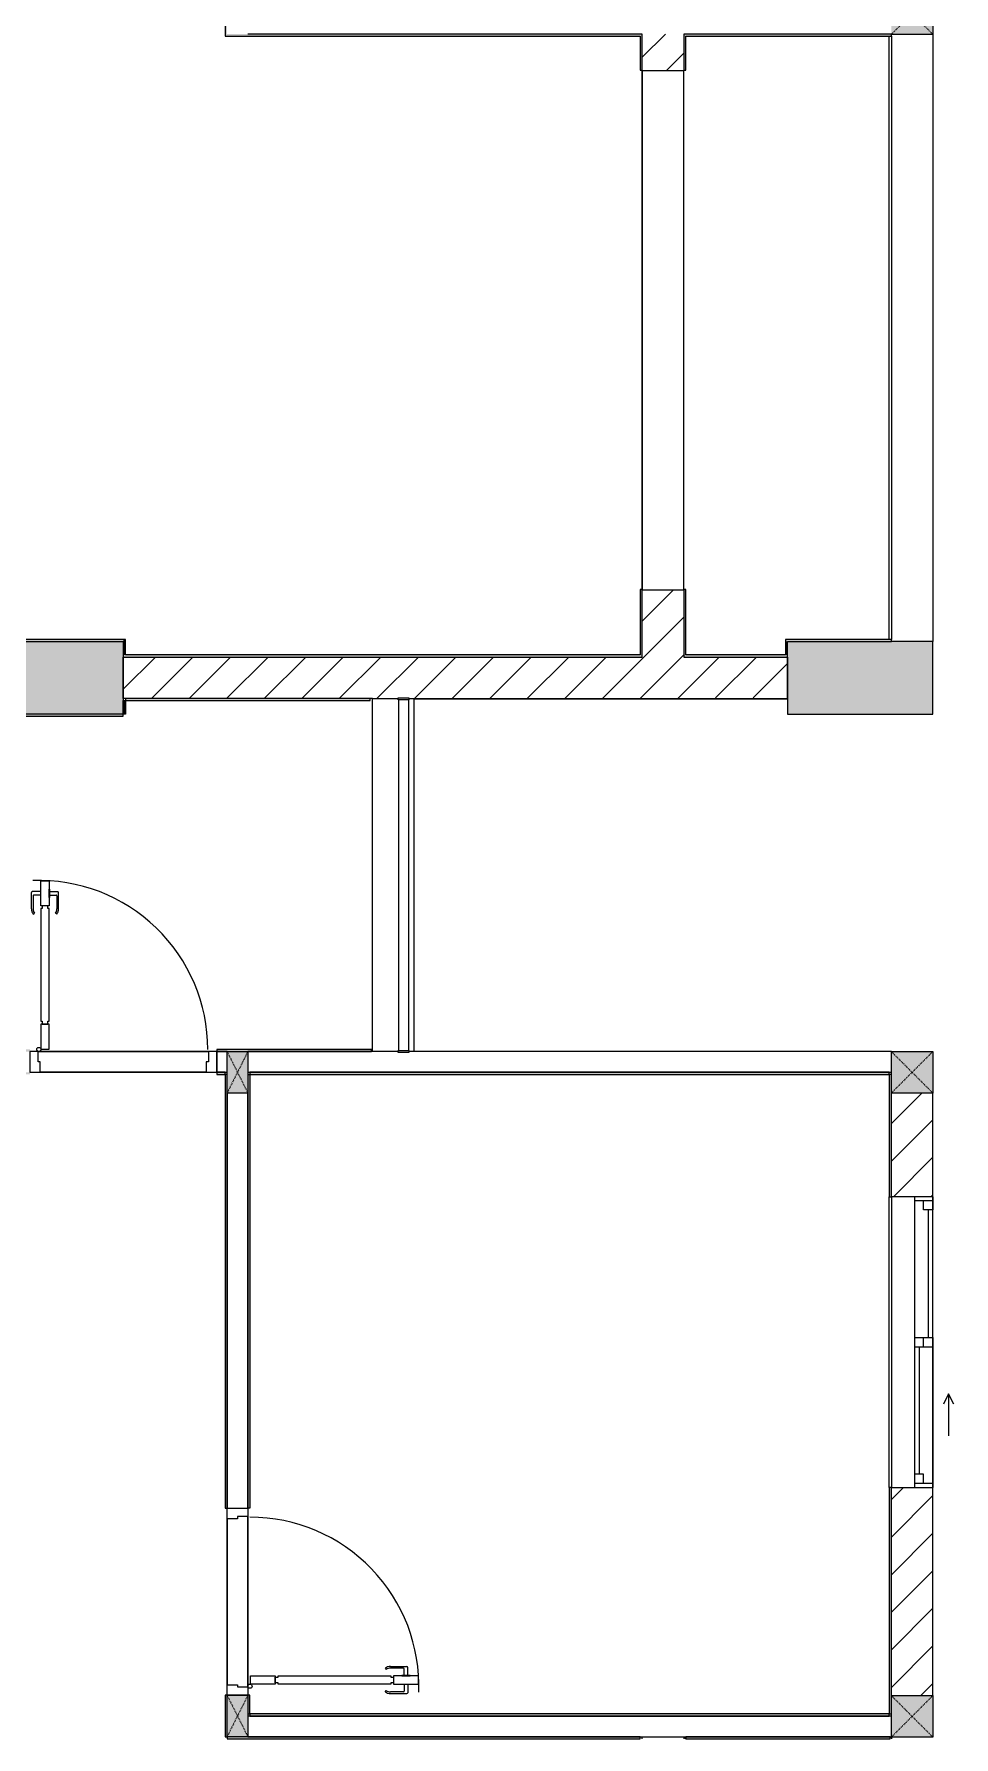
# Model space of a CAD drawing. Header units: millimetres. Extents: x 41758 to 237109, y 3795 to 78637.
# Drawn here: x 232678 to 237109, y 56636 to 64837 of the extents above; entities that cross this region are included whole.
import ezdxf

# ---------------------------------------------------------------- set-up
doc = ezdxf.new("R2010")
doc.units = ezdxf.units.MM
doc.linetypes.add('IMPORT-Dash _2_', pattern=[6, 3, -3])
for name, color, linetype, lineweight in [('A-DETL-GENF-7', 130, 'Continuous', 9), ('A-DOOR-2', 130, 'Continuous', 9), ('A-FLOR-1', 130, 'Continuous', 9), ('A-FLOR-HRAL-5', 130, 'Continuous', 9), ('A-GLAZ-3', 130, 'Continuous', 9), ('A-WALL-1', 130, 'Continuous', 9), ('A-WALL-PATT-3', 130, 'Continuous', 9), ('A_1404_dwg-1', 130, 'Continuous', 9), ('I-WALL', 130, 'Continuous', 9), ('I-WALL-1', 130, 'Continuous', 9), ('S-COLS-1', 130, 'Continuous', 9), ('S-COLS-2', 130, 'Continuous', 9), ('S-COLS-4', 130, 'Continuous', 9), ('S-COLS-7', 130, 'IMPORT-Dash _2_', 9), ('S-COLS-HDLN-1', 130, 'IMPORT-Dash _2_', 9)]:
    doc.layers.add(name, color=color, linetype=linetype, lineweight=lineweight)
pattern_1 = [(45, (0, 0), (-90.50967, 90.50967), [])]

# ---------------------------------------------------------------- blocks, each defined once
blk = doc.blocks.new('A_1404_dwg_NCV_TKTC_KET CAU_rvt-1-TKTC_MB HOÀN THIỆN SÀN TẦNG 3-4-4819833-KeyPlan-CH6')
at = {"layer": 'S-COLS-1'}
for points in [[(122862.6, 61561.9), (123352.6, 61561.9), (123352.6, 61911.9), (122052.6, 61911.9), (122052.6, 61561.9), (122742.6, 61561.9)], [(126552.6, 61561.9), (127252.6, 61561.9), (127252.6, 61911.9), (126552.6, 61911.9), (126552.6, 61578.1)]]:
    blk.add_hatch(color=256, dxfattribs=at).paths.add_polyline_path(points)
at = {"layer": 'A-FLOR-1'}
blk.add_line((124752.6, 61635.3), (126552.6, 61635.3), dxfattribs=at)
at = {"layer": 'S-COLS-2'}
blk.add_line((123352.6, 61636.9), (123352.6, 61836.9), dxfattribs=at)
at = {"layer": 'S-COLS-2', "flags": 128}
blk.add_lwpolyline([(126552.6, 61836.9), (126552.6, 61561.9), (127252.6, 61561.9), (127252.6, 61911.9), (127052.6, 61911.9)], dxfattribs=at)
blk = doc.blocks.new('A_1404_dwg_Railing - Railing-965958-TKTC_MB HOÀN THIỆN SÀN TẦNG 3-4-4819927-KeyPlan-CH6')
at = {"layer": 'A-FLOR-HRAL-5'}
for p, q in [((127047.6, 56631.9), (127052.6, 56636.9)), ((127052.6, 56635.3), (127052.6, 56626.9)), ((126542.6, 53721.9), (126542.6, 53711.9)), ((126052.6, 53641.9), (126052.6, 53636.9)), ((126552.6, 53636.9), (126552.6, 53646.9))]:
    blk.add_line(p, q, dxfattribs=at)
at = {"layer": 'A-FLOR-HRAL-5', "flags": 128}
for points in [[(126062.6, 56626.9), (126052.6, 56636.9), (126052.6, 56626.9)], [(126552.6, 53721.9), (126542.6, 53721.9), (126552.6, 53711.9)], [(126057.6, 53641.9), (126052.6, 53636.9), (126062.6, 53636.9)], [(126542.6, 53636.9), (126552.6, 53636.9), (126542.6, 53646.9)]]:
    blk.add_lwpolyline(points, dxfattribs=at)
blk = doc.blocks.new('A_1404_dwg_DOOR_CW_01 CANH MO-PANEL KINH - DIW_01-900x2200-CỬA GỖ VÂN LAMINATE-553375-TKTC_MB HOÀN THIỆN SÀN TẦNG 3-4-4819841-KeyPlan-CH6')
at = {"layer": 'A-DETL-GENF-7'}
for p, q in [((112513.8, 58864.8), (112518.3, 58858.2)), ((112539.6, 58872.9), (112619.1, 58872.9)), ((112602.1, 58864.9), (112539.6, 58864.9)), ((112606.1, 58829.9), (112606.1, 58860.9)), ((112623.1, 58829.9), (112623.1, 58868.9)), ((112513.8, 58751), (112518.3, 58757.6)), ((112602.1, 58750.9), (112539.6, 58750.9)), ((112539.6, 58742.9), (112619.1, 58742.9)), ((112606.1, 58785.9), (112606.1, 58754.9)), ((112623.1, 58785.9), (112623.1, 58746.9))]:
    blk.add_line(p, q, dxfattribs=at)
at = {"layer": 'A-DETL-GENF-7', "flags": 128}
for points in [[(111984.6, 58827.9), (111984.6, 58787.9), (111864.6, 58787.9), (111864.6, 58827.9)], [(111998.6, 58821.9), (111998.6, 58827.9), (112540.6, 58827.9), (112540.6, 58821.9), (112554.6, 58821.9), (112554.6, 58793.9), (112540.6, 58793.9), (112540.6, 58787.9), (111998.6, 58787.9), (111998.6, 58793.9), (111984.6, 58793.9), (111984.6, 58821.9)], [(112674.6, 58787.9), (112674.6, 58827.9), (112554.6, 58827.9), (112554.6, 58787.9)], [(112594.8, 58829.9), (112594.8, 58827.9), (112634.3, 58827.9), (112634.3, 58829.9)], [(112594.8, 58785.9), (112594.8, 58787.9), (112634.3, 58787.9), (112634.3, 58785.9)]]:
    blk.add_lwpolyline(points, close=True, dxfattribs=at)
at = {"layer": 'A-DETL-GENF-7'}
blk.add_circle((111862.6, 58777.9), 10, dxfattribs=at)
for centre, radius, start, end in [((111862.6, 58777.9), 814, 358, 90), ((112539.6, 58827.9), 45, 90, 125), ((112539.6, 58827.9), 37, 90, 125), ((112602.1, 58860.9), 4, 0, 90), ((112619.1, 58868.9), 4, 0, 90), ((112539.6, 58787.9), 45, 235, 270), ((112539.6, 58787.9), 37, 235, 270), ((112602.1, 58754.9), 4, 270, 0), ((112619.1, 58746.9), 4, 270, 0)]:
    blk.add_arc(centre, radius, start, end, dxfattribs=at)
at = {"layer": 'A-DOOR-2'}
blk.add_line((111852.6, 58777.9), (111852.6, 58802.9), dxfattribs=at)
at = {"layer": 'A-DOOR-2', "flags": 128}
for points in [[(111752.6, 59634.9), (111852.6, 59634.9), (111852.6, 59594.9), (111802.6, 59594.9), (111802.6, 59584.9), (111752.6, 59584.9)], [(111752.6, 58784.9), (111802.6, 58784.9), (111802.6, 58774.9), (111852.6, 58774.9), (111852.6, 58734.9), (111752.6, 58734.9)]]:
    blk.add_lwpolyline(points, close=True, dxfattribs=at)
blk = doc.blocks.new('A_1404_dwg_Railing - 50 x 10mm-901205-TKTC_MB HOÀN THIỆN SÀN TẦNG 3-4-4819863-KeyPlan-CH6')
at = {"layer": 'A-FLOR-HRAL-5', "flags": 128}
blk.add_lwpolyline([(107982.6, 24611.9), (107982.6, 24561.9), (107972.6, 24561.9), (107972.6, 24611.9)], close=True, dxfattribs=at)
blk = doc.blocks.new('A_1404_dwg_Railing - Railing-1015808-TKTC_MB HOÀN THIỆN SÀN TẦNG 3-4-4819942-KeyPlan-CH6')
at = {"layer": 'A-FLOR-HRAL-5'}
for p, q in [((124677.6, 61630.3), (124677.6, 59941.5)), ((124727.6, 59941.5), (124727.6, 61630.3))]:
    blk.add_line(p, q, dxfattribs=at)
at = {"rotation": 90.00000000000074}
for p in [(149289.4, -46342.3), (149289.4, -48041.1)]:
    blk.add_blockref('A_1404_dwg_Railing - 50 x 10mm-901205-TKTC_MB HOÀN THIỆN SÀN TẦNG 3-4-4819863-KeyPlan-CH6', p, dxfattribs=at)
blk = doc.blocks.new('A_1404_dwg_G1_SOF - BO TRU - 100x200-746114-TKTC_MB HOÀN THIỆN SÀN TẦNG 3-4-4819846-KeyPlan-CH6')
at = {"layer": 'S-COLS-1'}
blk.add_hatch(color=256, dxfattribs=at).paths.add_polyline_path([(103252.6, 27736.9), (103250.9, 27836.9), (103052.6, 27836.9), (103052.6, 27736.9), (103250.9, 27736.9)])
at = {"layer": 'S-COLS-1', "flags": 128}
blk.add_lwpolyline([(103252.6, 27736.9), (103052.6, 27736.9), (103052.6, 27836.9), (103252.6, 27836.9)], close=True, dxfattribs=at)
at = {"layer": 'S-COLS-HDLN-1'}
for p, q in [((103252.6, 27836.9), (103052.6, 27736.9)), ((103252.6, 27736.9), (103052.6, 27836.9))]:
    blk.add_line(p, q, dxfattribs=at)
blk = doc.blocks.new('A_1404_dwg_DOOR_CW_01 CANH MO-PANEL KINH - DIG_01-900x2200-CỬA NHÔM KÍNH-901226-TKTC_MB HOÀN THIỆN SÀN TẦNG 3-4-4819905-KeyPlan-CH6')
at = {"layer": 'A-DETL-GENF-7'}
for p, q in [((37872.7, 26675.7), (37879.3, 26671.2)), ((37986.4, 26675.7), (37979.9, 26671.2)), ((37864.6, 26649.9), (37864.6, 26570.4)), ((37872.6, 26587.4), (37872.6, 26649.9)), ((37907.6, 26583.4), (37876.6, 26583.4)), ((37951.6, 26583.4), (37982.6, 26583.4)), ((37986.6, 26587.4), (37986.6, 26649.9)), ((37994.6, 26649.9), (37994.6, 26570.4)), ((37907.6, 26566.4), (37868.6, 26566.4)), ((37951.6, 26566.4), (37990.6, 26566.4))]:
    blk.add_line(p, q, dxfattribs=at)
at = {"layer": 'A-DETL-GENF-7', "flags": 128}
for points in [[(37909.6, 27204.9), (37949.6, 27204.9), (37949.6, 27324.9), (37909.6, 27324.9)], [(37915.6, 27190.9), (37909.6, 27190.9), (37909.6, 26648.9), (37915.6, 26648.9), (37915.6, 26634.9), (37943.6, 26634.9), (37943.6, 26648.9), (37949.6, 26648.9), (37949.6, 27190.9), (37943.6, 27190.9), (37943.6, 27204.9), (37915.6, 27204.9)], [(37907.6, 26594.7), (37909.6, 26594.7), (37909.6, 26555.2), (37907.6, 26555.2)], [(37949.6, 26514.9), (37909.6, 26514.9), (37909.6, 26634.9), (37949.6, 26634.9)], [(37951.6, 26594.7), (37949.6, 26594.7), (37949.6, 26555.2), (37951.6, 26555.2)]]:
    blk.add_lwpolyline(points, close=True, dxfattribs=at)
at = {"layer": 'A-DETL-GENF-7'}
blk.add_circle((37959.6, 27326.9), 10, dxfattribs=at)
for centre, radius, start, end in [((37959.6, 27326.9), 814, 180, 272), ((37909.6, 26649.9), 45, 145, 180), ((37909.6, 26649.9), 37, 145, 180), ((37949.6, 26649.9), 37, 0, 35), ((37949.6, 26649.9), 45, 0, 35), ((37876.6, 26587.4), 4, 180, 270), ((37982.6, 26587.4), 4, 270, 0), ((37868.6, 26570.4), 4, 180, 270), ((37990.6, 26570.4), 4, 270, 0)]:
    blk.add_arc(centre, radius, start, end, dxfattribs=at)
at = {"layer": 'A-DOOR-2'}
blk.add_line((37959.6, 27336.9), (37934.6, 27336.9), dxfattribs=at)
at = {"layer": 'A-DOOR-2', "flags": 128}
for points in [[(37152.6, 27436.9), (37102.6, 27436.9), (37102.6, 27336.9), (37142.6, 27336.9), (37142.6, 27386.9), (37152.6, 27386.9)], [(38002.6, 27436.9), (37952.6, 27436.9), (37952.6, 27386.9), (37962.6, 27386.9), (37962.6, 27336.9), (38002.6, 27336.9)]]:
    blk.add_lwpolyline(points, close=True, dxfattribs=at)
blk = doc.blocks.new('A_1404_dwg_NCV_TKTC_TANG 3 - 4_rvt-1-TKTC_MB HOÀN THIỆN SÀN TẦNG 3-4-4819943-KeyPlan-CH6')
at = {"layer": 'A-WALL-PATT-3'}
h = blk.add_hatch(color=256, dxfattribs=at)
h.paths.add_polyline_path([(123842.6, 64826.9), (123852.6, 64826.9), (123852.6, 65037.3), (123842.6, 65036.9), (123842.6, 64836.9)])
h.paths.add_polyline_path([(123852.6, 65937.3), (123852.6, 68036.9), (123842.6, 68036.9), (123842.6, 65937.3)])
for points in [[(125842.6, 64826.9), (125852.6, 64826.9), (125852.6, 64836.9), (123852.6, 64836.9), (123852.6, 64826.9), (124727.6, 64826.9)], [(126062.6, 64826.9), (127052.6, 64826.9), (127052.6, 64836.9), (126052.6, 64836.9), (126052.6, 64826.9)], [(122042.6, 61911.9), (123352.6, 61911.9), (123352.6, 61921.9), (122042.6, 61921.9)], [(123362.6, 61846.9), (123362.6, 61921.9), (123352.6, 61921.9), (123352.6, 61846.9)], [(126552.6, 61911.9), (127052.6, 61911.9), (127052.6, 61921.9), (126542.6, 61921.9), (126542.6, 61911.9)], [(125842.6, 61836.9), (125852.6, 61836.9), (125852.6, 61846.9), (123352.6, 61846.9), (123352.6, 61836.9), (125842.2, 61836.9)], [(126542.6, 61836.9), (126552.6, 61836.9), (126552.6, 61846.9), (126062.6, 61846.9), (126062.6, 61836.9)], [(126552.6, 61846.9), (126552.6, 61911.9), (126542.6, 61911.9), (126542.6, 61846.9)], [(123352.6, 61561.9), (123362.6, 61561.9), (123362.6, 61626.9), (123352.6, 61626.9), (123352.6, 61578.1)], [(124542.6, 61626.9), (124542.6, 61636.9), (123362.6, 61636.9), (123362.6, 61626.9), (124423.1, 61626.9)], [(123352.6, 61551.9), (123352.6, 61561.9), (122862.6, 61561.9), (122862.6, 61551.9), (122902.6, 61551.9)], [(124423.1, 59826.9), (127042.6, 59826.9), (127042.6, 59836.9), (123962.6, 59836.9), (123962.6, 59826.9)], [(126052.6, 56736.9), (127042.6, 56736.9), (127042.6, 56746.9), (123962.6, 56746.9), (123962.6, 56736.9), (125852.6, 56736.9)], [(123952.6, 56626.9), (125842.6, 56626.9), (125842.6, 56636.9), (123852.6, 56636.9), (123852.6, 56626.9)], [(126552.6, 56626.9), (127047.6, 56626.9), (127042.6, 56636.9), (126062.6, 56635.3), (126062.6, 56626.9)]]:
    blk.add_hatch(color=256, dxfattribs=at).paths.add_polyline_path(points)
h = blk.add_hatch(color=256, dxfattribs=at)
h.paths.add_polyline_path([(125842.6, 61846.9), (125852.6, 61846.9), (125852.6, 62162.4), (125842.6, 62160.3)])
h.paths.add_polyline_path([(125852.6, 64662.4), (125852.6, 64826.9), (125842.6, 64826.9), (125842.6, 64662.4)])
h = blk.add_hatch(color=256, dxfattribs=at)
h.paths.add_polyline_path([(126062.6, 61836.9), (126062.6, 62162.4), (126052.6, 62160.3), (126052.6, 61836.9)])
h.paths.add_polyline_path([(126052.6, 64662.4), (126062.6, 64662.4), (126062.6, 64826.9), (126052.6, 64826.9)])
h = blk.add_hatch(color=256, dxfattribs=at)
h.paths.add_polyline_path([(123842.6, 59936.9), (124547.6, 59936.9), (124547.6, 59946.9), (123802.6, 59946.9), (123802.6, 59936.9)])
h.paths.add_polyline_path([(122862.6, 59936.9), (122902.6, 59936.9), (122902.6, 59946.9), (122862.6, 59946.9)])
h = blk.add_hatch(color=256, dxfattribs=at)
h.paths.add_polyline_path([(122862.6, 59826.9), (122902.6, 59826.9), (122902.6, 59836.9), (122862.6, 59836.9)])
h.paths.add_polyline_path([(123802.6, 59826.9), (123842.6, 59826.9), (123842.6, 59836.9), (123802.6, 59836.9)])
h = blk.add_hatch(color=256, dxfattribs=at)
h.paths.add_polyline_path([(123842.6, 56636.9), (123852.6, 56636.9), (123852.6, 56837.3), (123842.6, 56835.3)])
h.paths.add_polyline_path([(123852.6, 57737.3), (123852.6, 59826.9), (123842.6, 59826.9), (123842.6, 57737.3)])
h = blk.add_hatch(color=256, dxfattribs=at)
h.paths.add_polyline_path([(123962.6, 56746.9), (123962.6, 56837.3), (123952.6, 56835.3), (123952.6, 56746.9)])
h.paths.add_polyline_path([(123962.6, 57737.3), (123962.6, 59826.9), (123952.6, 59826.9), (123952.6, 57737.3)])
h = blk.add_hatch(color=256, dxfattribs=at)
h.paths.add_polyline_path([(127052.6, 56746.9), (127052.6, 57837.4), (127042.6, 57837.4), (127042.6, 56746.9)])
h.paths.add_polyline_path([(127052.6, 59237.4), (127052.6, 59826.9), (127042.6, 59826.9), (127042.6, 59237.4)])
at = {"layer": 'A-FLOR-1'}
for p, q in [((126052.6, 62162.4), (126052.6, 64660.3)), ((125852.6, 62160.3), (126052.6, 62160.3)), ((124552.6, 61636.9), (124542.6, 61636.9)), ((123762.6, 59936.9), (122942.6, 59936.9)), ((127052.6, 59826.9), (127052.6, 59836.9)), ((127052.6, 56736.9), (127052.6, 56746.9)), ((125852.6, 56626.9), (125852.6, 56636.9))]:
    blk.add_line(p, q, dxfattribs=at)
at = {"layer": 'A-FLOR-1', "flags": 128}
for points in [[(126052.6, 64662.4), (126052.6, 64660.3), (125852.6, 64660.3), (125852.6, 62162.4), (125852.6, 64662.4)], [(123362.6, 61636.9), (123352.6, 61636.9), (123352.6, 61626.9)]]:
    blk.add_lwpolyline(points, dxfattribs=at)
for points in [[(123752.6, 59836.9), (122952.6, 59836.9)], [(123852.6, 56887.3), (123852.6, 57687.3)], [(123952.6, 57697.3), (123952.6, 56877.3)]]:
    blk.add_lwpolyline(points, close=True, dxfattribs=at)
at = {"layer": 'A-WALL-1'}
for p, q in [((122942.6, 59936.9), (123762.6, 59936.9)), ((123802.6, 59936.9), (123802.6, 59836.9)), ((123852.6, 59936.9), (123802.6, 59936.9)), ((124677.6, 59936.9), (123952.6, 59936.9)), ((127052.6, 59936.9), (124727.6, 59936.9)), ((127052.6, 59836.9), (127052.6, 59936.9)), ((123752.6, 59836.9), (122952.6, 59836.9)), ((123802.6, 59836.9), (123842.6, 59836.9)), ((123842.6, 59836.9), (123852.6, 59836.9)), ((123952.6, 59836.9), (127052.6, 59836.9)), ((123952.6, 59736.5), (123852.6, 59736.5)), ((123852.6, 59736.5), (123852.6, 57737.3)), ((123952.6, 57737.3), (123952.6, 59736.5)), ((123852.6, 57737.3), (123952.6, 57737.3)), ((123852.6, 56887.3), (123852.6, 57687.3)), ((123952.6, 57697.3), (123952.6, 56877.3)), ((123952.6, 56837.3), (123852.6, 56837.3)), ((127052.6, 56736.9), (123952.6, 56736.9)), ((127052.6, 56636.9), (127052.6, 56736.9)), ((123952.6, 56636.9), (127052.6, 56636.9))]:
    blk.add_line(p, q, dxfattribs=at)
at = {"layer": 'A-WALL-1', "flags": 128}
for points in [[(124552.6, 59936.9), (124552.6, 61636.9), (124677.6, 61636.9)], [(124727.6, 61636.9), (124752.6, 61636.9), (124752.6, 59936.9)]]:
    blk.add_lwpolyline(points, dxfattribs=at)
at = {"layer": 'I-WALL'}
for p, q in [((127042.6, 61921.9), (127042.6, 64826.9)), ((127052.6, 64826.9), (127052.6, 61921.9)), ((123802.6, 59936.9), (123852.6, 59936.9)), ((123842.6, 59836.9), (123802.6, 59836.9)), ((123852.6, 57737.3), (123852.6, 59736.5)), ((123952.6, 59736.5), (123952.6, 57737.3)), ((127042.6, 57837.4), (127042.6, 59237.4)), ((127052.6, 59237.4), (127052.6, 57837.4))]:
    blk.add_line(p, q, dxfattribs=at)
at = {"layer": 'I-WALL-1'}
for p, q in [((127052.6, 59826.9), (127042.6, 59826.9)), ((127052.6, 59736.9), (127052.6, 59826.9)), ((127052.6, 56746.9), (127052.6, 56835.3))]:
    blk.add_line(p, q, dxfattribs=at)
at = {"layer": 'I-WALL-1', "flags": 128}
for points in [[(123852.6, 65037.3), (123842.6, 65037.3), (123842.6, 64826.9), (123852.6, 64826.9), (125842.6, 64826.9), (125842.6, 64662.4), (125852.6, 64662.4), (125852.6, 64826.9), (125852.6, 64836.9), (123952.6, 64836.9)], [(127052.6, 64836.9), (126052.6, 64836.9), (126052.6, 64826.9), (126052.6, 64662.4), (126062.6, 64662.4), (126062.6, 64826.9)], [(126062.6, 64826.9), (127052.6, 64826.9), (127052.6, 64835.3)], [(123952.6, 59936.9), (124547.6, 59936.9), (124547.6, 59946.9), (123802.6, 59946.9), (123802.6, 59936.9)], [(123802.6, 59836.9), (123802.6, 59826.9), (123842.6, 59826.9), (123842.6, 59836.9)], [(123852.6, 59826.9), (123842.6, 59826.9), (123842.6, 57737.3), (123852.6, 57737.3)], [(123952.6, 59826.9), (123962.6, 59826.9), (127042.6, 59826.9), (127042.6, 59836.9), (123962.6, 59836.9), (123962.6, 59826.9), (123962.6, 57737.3), (123952.6, 57737.3)], [(127042.6, 59826.9), (127042.6, 59237.4), (127052.6, 59237.4), (127052.6, 59736.9)], [(127042.6, 57837.4), (127042.6, 56746.9), (127052.6, 56746.9)], [(127052.6, 56835.3), (127052.6, 57837.4), (127042.6, 57837.4)], [(123852.6, 56837.3), (123842.6, 56837.3), (123842.6, 56636.9), (123852.6, 56636.9), (123852.6, 56626.9), (125842.6, 56626.9), (125842.6, 56636.9), (123952.6, 56636.9)], [(123952.6, 56746.9), (123962.6, 56746.9), (123962.6, 56837.3), (123952.6, 56837.3)]]:
    blk.add_lwpolyline(points, dxfattribs=at)
for points in [[(122042.6, 61836.9), (122052.6, 61836.9), (122052.6, 61911.9), (123352.6, 61911.9), (123352.6, 61846.9), (123352.6, 61836.9), (125852.6, 61836.9), (125852.6, 61846.9), (125852.6, 62162.4), (125842.6, 62162.4), (125842.6, 61846.9), (123362.6, 61846.9), (123362.6, 61921.9), (123352.6, 61921.9), (122042.6, 61921.9), (122042.6, 61911.9), (122042.6, 61846.9), (119062.6, 61846.9), (119062.6, 63596.9), (119052.6, 63596.9), (119052.6, 61836.9), (119062.6, 61836.9)], [(126552.6, 61911.9), (127052.6, 61911.9), (127052.6, 61921.9), (126542.6, 61921.9), (126542.6, 61911.9), (126542.6, 61846.9), (126062.6, 61846.9), (126062.6, 62162.4), (126052.6, 62162.4), (126052.6, 61836.9), (126062.6, 61836.9), (126552.6, 61836.9), (126552.6, 61846.9)], [(123362.6, 61561.9), (123352.6, 61561.9), (123352.6, 61626.9), (123362.6, 61626.9), (124542.6, 61626.9), (124542.6, 61636.9), (123362.6, 61636.9), (123362.6, 61626.9)], [(122862.6, 61551.9), (123352.6, 61551.9), (123352.6, 61561.9), (122862.6, 61561.9)], [(127042.6, 56746.9), (123962.6, 56746.9), (123962.6, 56736.9), (127042.6, 56736.9)], [(126062.6, 56626.9), (127047.6, 56626.9), (127047.6, 56636.9), (126062.6, 56636.9)]]:
    blk.add_lwpolyline(points, close=True, dxfattribs=at)
for name, p in [('A_1404_dwg_Railing - Railing-1015808-TKTC_MB HOÀN THIỆN SÀN TẦNG 3-4-4819942-KeyPlan-CH6', (0, 0)), ('A_1404_dwg_DOOR_CW_01 CANH MO-PANEL KINH - DIW_01-900x2200-CỬA GỖ VÂN LAMINATE-553375-TKTC_MB HOÀN THIỆN SÀN TẦNG 3-4-4819841-KeyPlan-CH6', (12100, -1897.6)), ('A_1404_dwg_Railing - Railing-965958-TKTC_MB HOÀN THIỆN SÀN TẦNG 3-4-4819927-KeyPlan-CH6', (0, 0))]:
    blk.add_blockref(name, p)
for name, p, rotation in [('A_1404_dwg_DOOR_CW_01 CANH MO-PANEL KINH - DIG_01-900x2200-CỬA NHÔM KÍNH-901226-TKTC_MB HOÀN THIỆN SÀN TẦNG 3-4-4819905-KeyPlan-CH6', (160905.1, 87273.9), 180), ('A_1404_dwg_G1_SOF - BO TRU - 100x200-746114-TKTC_MB HOÀN THIỆN SÀN TẦNG 3-4-4819846-KeyPlan-CH6', (151689.5, -43315.6), 90), ('A_1404_dwg_G1_SOF - BO TRU - 100x200-746114-TKTC_MB HOÀN THIỆN SÀN TẦNG 3-4-4819846-KeyPlan-CH6', (151689.5, -46415.6), 90)]:
    blk.add_blockref(name, p, dxfattribs=dict(rotation=rotation))
blk = doc.blocks.new('A_1404_dwg_1_FAMILY RVT - W01-WxH 1400x1400xmm-389822-TKTC_MB HOÀN THIỆN SÀN TẦNG 3-4-4819949-KeyPlan-CH6')
at = {"layer": 'A-GLAZ-3'}
for p, q in [((49052.5, 78236.9), (49052.5, 78036.9)), ((49071.5, 78236.9), (49071.5, 78148)), ((49730.3, 78236.9), (49774.7, 78236.9)), ((50000.9, 78313.1), (50204.1, 78313.1)), ((50433.4, 78236.9), (50433.4, 78148)), ((49116, 78214.7), (49730.3, 78214.7)), ((49774.7, 78192.5), (49730.3, 78192.5)), ((49774.7, 78170.3), (50389, 78170.3))]:
    blk.add_line(p, q, dxfattribs=at)
at = {"layer": 'A-GLAZ-3', "flags": 128}
for points in [[(50051.7, 78338.5), (50000.9, 78313.1), (50051.7, 78287.7)], [(50452.5, 78036.9), (50452.5, 78236.9), (49052.5, 78236.9), (49116, 78236.9)], [(49730.3, 78148), (49730.3, 78236.9), (49116, 78236.9), (49116, 78192.5), (49071.5, 78192.5)], [(49774.7, 78148), (49774.7, 78236.9), (50433.4, 78236.9), (50452.5, 78236.9)], [(50433.4, 78192.5), (50389, 78192.5), (50389, 78148)], [(49052.5, 78148), (49071.5, 78148), (49730.3, 78148), (49774.7, 78148), (50389, 78148), (50452.5, 78148)]]:
    blk.add_lwpolyline(points, dxfattribs=at)
blk = doc.blocks.new('A_1404_dwg_G1_SOF - BO TRU - 200x200-V122-TKTC_MB HOÀN THIỆN SÀN TẦNG 3-4-4820044-KeyPlan-CH6')
at = {"layer": 'S-COLS-7'}
blk.add_hatch(color=256, dxfattribs=at).paths.add_polyline_path([(127052.6, 67936.9), (127252.6, 67936.9), (127252.6, 68136.9), (127052.6, 68136.9), (127052.6, 68026.9)])
at = {"layer": 'S-COLS-4', "flags": 128}
blk.add_lwpolyline([(127052.6, 68136.9), (127252.6, 68136.9), (127252.6, 67936.9), (127052.6, 67936.9)], dxfattribs=at)
at = {"layer": 'S-COLS-HDLN-1'}
for p, q in [((127052.6, 68136.9), (127252.6, 67936.9)), ((127252.6, 68136.9), (127052.6, 67936.9))]:
    blk.add_line(p, q, dxfattribs=at)
blk = doc.blocks.new('A_1404_dwg-4819832-KeyPlan-CH6')
at = {"layer": 'A-WALL-PATT-3'}
h = blk.add_hatch(dxfattribs=at)
h.set_pattern_fill('FP_41', color=256, style=0, pattern_type=2)
h.set_pattern_definition(pattern_1)
h.paths.add_polyline_path([(126052.6, 61836.9), (126052.6, 62160.3), (125852.6, 62160.3), (125852.6, 61836.9)])
h.paths.add_polyline_path([(126052.6, 64660.3), (126052.6, 64836.9), (125852.6, 64836.9), (125852.6, 64660.3), (126052.4, 64660.3)])
h = blk.add_hatch(dxfattribs=at)
h.set_pattern_fill('FP_41', color=256, style=0, pattern_type=2)
h.set_pattern_definition(pattern_1)
h.paths.add_polyline_path([(124542.6, 61636.9), (126552.6, 61640.3), (126552.6, 61836.9), (123352.6, 61836.9), (123352.6, 61636.9), (124423.1, 61636.9)])
h = blk.add_hatch(dxfattribs=at)
h.set_pattern_fill('FP_41', color=256, style=0, pattern_type=2)
h.set_pattern_definition(pattern_1)
h.paths.add_polyline_path([(127252.6, 56835.3), (127252.6, 57837.4), (127052.6, 57837.4), (127052.6, 56835.3)])
h.paths.add_polyline_path([(127252.6, 59237.4), (127252.6, 59736.9), (127052.6, 59736.9), (127052.6, 59237.4)])
at = {"layer": 'A-WALL-1'}
for p, q in [((127252.6, 64835.3), (127252.6, 61911.9)), ((123352.6, 61836.9), (123352.6, 61636.9)), ((126552.6, 61636.9), (126552.6, 61836.9)), ((124752.6, 61636.9), (126552.6, 61636.9)), ((127252.6, 59237.4), (127252.6, 59736.9)), ((127252.6, 56835.3), (127252.6, 57837.4))]:
    blk.add_line(p, q, dxfattribs=at)
for name, p in [('A_1404_dwg_NCV_TKTC_KET CAU_rvt-1-TKTC_MB HOÀN THIỆN SÀN TẦNG 3-4-4819833-KeyPlan-CH6', (0, 0)), ('A_1404_dwg_NCV_TKTC_TANG 3 - 4_rvt-1-TKTC_MB HOÀN THIỆN SÀN TẦNG 3-4-4819943-KeyPlan-CH6', (0, 0)), ('A_1404_dwg_G1_SOF - BO TRU - 200x200-V122-TKTC_MB HOÀN THIỆN SÀN TẦNG 3-4-4820044-KeyPlan-CH6', (0, -3101.6)), ('A_1404_dwg_G1_SOF - BO TRU - 200x200-V122-TKTC_MB HOÀN THIỆN SÀN TẦNG 3-4-4820044-KeyPlan-CH6', (0, -8200)), ('A_1404_dwg_G1_SOF - BO TRU - 200x200-V122-TKTC_MB HOÀN THIỆN SÀN TẦNG 3-4-4820044-KeyPlan-CH6', (0, -11301.6))]:
    blk.add_blockref(name, p)
at = {"rotation": 270}
blk.add_blockref('A_1404_dwg_1_FAMILY RVT - W01-WxH 1400x1400xmm-389822-TKTC_MB HOÀN THIỆN SÀN TẦNG 3-4-4819949-KeyPlan-CH6', (49015.6, 108289.9), dxfattribs=at)

msp = doc.modelspace()

# ---------------------------------------------------------------- block references
at = {"layer": 'A_1404_dwg-1'}
msp.add_blockref('A_1404_dwg-4819832-KeyPlan-CH6', (109755.1, 0), dxfattribs=at)

doc.saveas('drawing.dxf')
